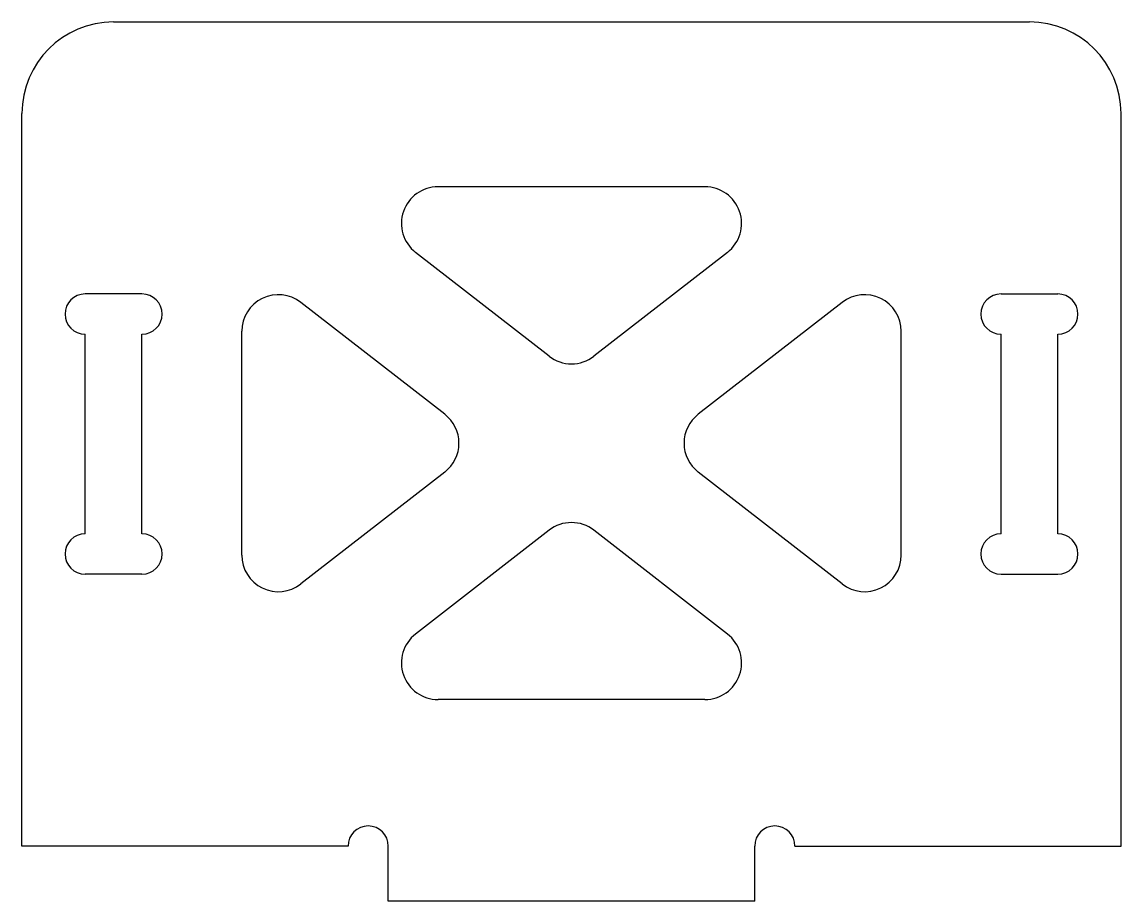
# Model space of a CAD drawing. Header units: millimetres. Extents: x -30 to 30, y 10 to 58.
import ezdxf

# ---------------------------------------------------------------- set-up
doc = ezdxf.new("R2010")
doc.units = ezdxf.units.MM

msp = doc.modelspace()

# ---------------------------------------------------------------- linework, layer by layer
at = {"color": 7, "linetype": 'Continuous', "lineweight": 25}
for p, q in [((-25, 58), (25, 58)), ((-30, 13), (-30, 53)), ((30, 13), (30, 53)), ((7.284, 49), (-7.284, 49)), ((-1.228, 39.756), (-8.512, 45.421)), ((8.512, 45.421), (1.228, 39.756)), ((-23.45, 43.15), (-26.55, 43.15)), ((-6.916, 36.579), (-14.772, 42.689)), ((14.772, 42.689), (6.916, 36.579)), ((23.45, 43.15), (26.55, 43.15)), ((-26.55, 30.05), (-26.55, 40.95)), ((-23.45, 30.05), (-23.45, 40.95)), ((-18, 28.89), (-18, 41.11)), ((18, 28.89), (18, 41.11)), ((23.45, 30.05), (23.45, 40.95)), ((26.55, 30.05), (26.55, 40.95)), ((-6.916, 33.421), (-14.772, 27.311)), ((14.772, 27.311), (6.916, 33.421)), ((-1.228, 30.244), (-8.512, 24.579)), ((8.512, 24.579), (1.228, 30.244)), ((-23.45, 27.85), (-26.55, 27.85)), ((23.45, 27.85), (26.55, 27.85)), ((7.284, 21), (-7.284, 21)), ((-12.2, 13), (-30, 13)), ((-10, 10), (-10, 13)), ((10, 10), (10, 13)), ((12.2, 13), (30, 13)), ((10, 10), (-10, 10))]:
    msp.add_line(p, q, dxfattribs=at)
for centre, radius, start, end in [((-25, 53), 5, 90, 180), ((25, 53), 5, 0, 90), ((-7.284, 47), 2, 90, 232.12502), ((7.284, 47), 2, 307.87498, 90), ((-26.55, 42.05), 1.1, 90, 270), ((-23.45, 42.05), 1.1, 270, 90), ((-16, 41.11), 2, 52.12502, 180), ((16, 41.11), 2, 0, 127.87498), ((23.45, 42.05), 1.1, 90, 270), ((26.55, 42.05), 1.1, 270, 90), ((0, 41.334), 2, 232.12502, 307.87498), ((-8.144, 35), 2, 307.87498, 52.12502), ((8.144, 35), 2, 127.87498, 232.12502), ((0, 28.666), 2, 52.12502, 127.87498), ((-26.55, 28.95), 1.1, 90, 270), ((-23.45, 28.95), 1.1, 270, 90), ((23.45, 28.95), 1.1, 90, 270), ((26.55, 28.95), 1.1, 270, 90), ((-16, 28.89), 2, 180, 307.87498), ((16, 28.89), 2, 232.12502, 0), ((-7.284, 23), 2, 127.87498, 270), ((7.284, 23), 2, 270, 52.12502), ((-11.1, 13), 1.1, 0, 180), ((11.1, 13), 1.1, 0, 180)]:
    msp.add_arc(centre, radius, start, end, dxfattribs=at)

doc.saveas('drawing.dxf')
